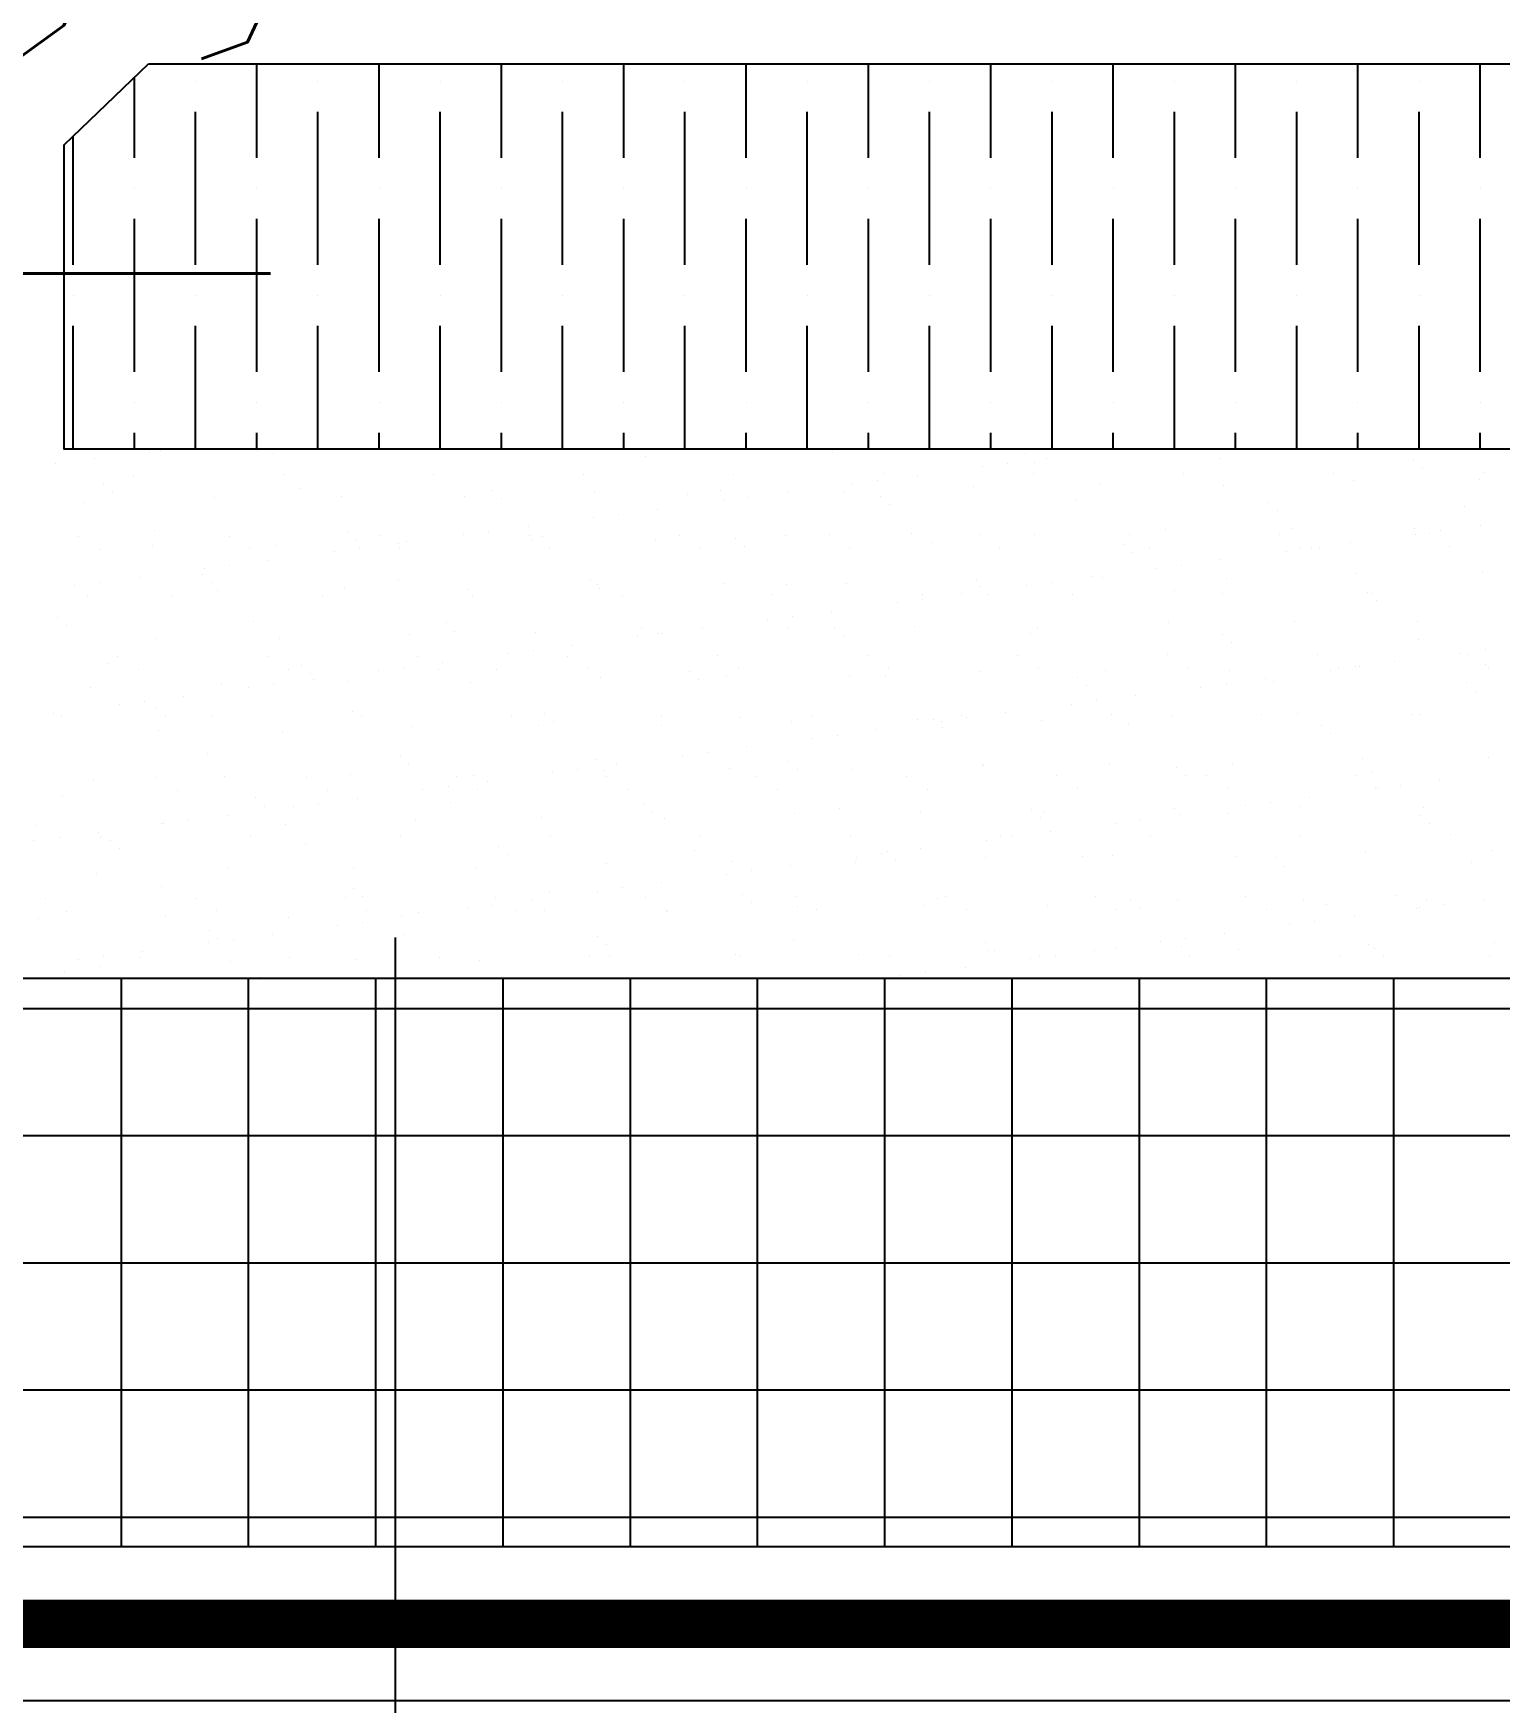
# Model space of a CAD drawing. Header units: centimetres. Extents: x -5119 to 2082, y -6603 to -947.
# Drawn here: x 757.7 to 818.6, y -3478.3 to -3409.1 of the extents above; entities that cross this region are included whole.
import ezdxf

# ---------------------------------------------------------------- set-up
doc = ezdxf.new("R2010")
doc.units = ezdxf.units.CM
doc.header["$LTSCALE"] = 100
doc.header["$MEASUREMENT"] = 0
for name, color, linetype in [('A807-Details-Railing and Cat ladder$0$A-FIN', 3, 'Continuous'), ('A807-Details-Railing and Cat ladder$0$A-HATCH-14', 14, 'Continuous'), ('A807-Details-Railing and Cat ladder$0$A-HATH-CONC', 253, 'Continuous'), ('A807-Details-Railing and Cat ladder$0$A-LITE2', 23, 'Continuous'), ('A807-Details-Railing and Cat ladder$0$A-WATERPROOFING', 7, 'Continuous')]:
    doc.layers.add(name, color=color, linetype=linetype)
doc.styles.add('A807-Details-Railing and Cat ladder$0$ARIAL', font='arial.ttf', dxfattribs={"width": 0.9})
doc.styles.add('A807-Details-Railing and Cat ladder$0$DIM1', font='simplex.shx', dxfattribs={"width": 0.8})
doc.dimstyles.new('A807-Details-Railing and Cat ladder$0$A-20-DIM-INT', dxfattribs={"dimscale": 20, "dimtxt": 2.5, "dimasz": 0.2, "dimexe": 1, "dimexo": 1, "dimgap": 1, "dimtad": 1, "dimlfac": 0.001, "dimdsep": 46, "dimtxsty": 'A807-Details-Railing and Cat ladder$0$ARIAL', "dimblk": 'A807-Details-Railing and Cat ladder$0$_ARCHTICK', "dimcen": 0.025, "dimclrd": 8, "dimclre": 8, "dimclrt": 7, "dimazin": 2, "dimtfac": 1, "dimtix": 1, "dimtmove": 2, "dimatfit": 3, "dimfxl": 1, "dimtolj": 1, "dimtzin": 0, "dimlwd": -1, "dimlwe": -1, "dimarcsym": 0})

# ---------------------------------------------------------------- blocks, each defined once
blk = doc.blocks.new('A807-Details-Railing and Cat ladder$0$_ARCHTICK')
at = {"color": 0, "linetype": 'ByBlock', "const_width": 0.15}
blk.add_lwpolyline([(-0.5, -0.5), (0.5, 0.5)], dxfattribs=at)
blk = doc.blocks.new('*D24')
at = {"layer": 'A807-Details-Railing and Cat ladder$0$A-HATH-CONC', "color": 8, "ltscale": 0.8, "transparency": 16777216}
for p, q in [((792.714, -3306.479), (752.762, -3306.479)), ((772.762, -3306.479), (772.762, -3331.17)), ((772.762, -3506.241), (772.762, -3446.598)), ((792.714, -3506.241), (752.762, -3506.241))]:
    blk.add_line(p, q, dxfattribs=at)
at = {"layer": 'Defpoints', "color": 0, "ltscale": 0.8, "transparency": 16777216}
for p in [(772.762, -3306.479), (812.714, -3306.479), (812.714, -3506.241)]:
    blk.add_point(p, dxfattribs=at)
at = {"layer": 'A807-Details-Railing and Cat ladder$0$A-HATH-CONC', "color": 8, "ltscale": 0.8, "transparency": 16777216, "xscale": 4, "yscale": 4, "zscale": 4}
for p, rotation in [((772.762, -3306.479), 90), ((772.762, -3506.241), 270)]:
    blk.add_blockref('A807-Details-Railing and Cat ladder$0$_ARCHTICK', p, dxfattribs=dict(at, rotation=rotation))
at = {"layer": 'A807-Details-Railing and Cat ladder$0$A-HATH-CONC', "color": 7, "ltscale": 0.8, "transparency": 16777216, "insert": (757.58, -3388.884), "char_height": 20, "attachment_point": 5, "rotation": 90, "style": 'A807-Details-Railing and Cat ladder$0$DIM1'}
blk.add_mtext('\\A1;199.76', dxfattribs=at)

msp = doc.modelspace()

# ---------------------------------------------------------------- linework, layer by layer
at = {"layer": 'A807-Details-Railing and Cat ladder$0$A-FIN', "color": 3, "elevation": 0}
msp.add_lwpolyline([(762.517, -3410.355), (875.828, -3410.355), (879.322, -3413.715), (879.322, -3426.336), (759.023, -3426.336), (759.023, -3413.715)], close=True, dxfattribs=at)
at = {"layer": 'A807-Details-Railing and Cat ladder$0$A-HATCH-14', "linetype": 'Continuous'}
for p, q in [((767.008, -3414.249), (767.008, -3410.355)), ((772.082, -3414.249), (772.082, -3410.355)), ((777.156, -3414.249), (777.156, -3410.355)), ((782.23, -3414.249), (782.23, -3410.355)), ((787.304, -3414.249), (787.304, -3410.355)), ((792.378, -3414.249), (792.378, -3410.355)), ((797.452, -3414.249), (797.452, -3410.355)), ((802.526, -3414.249), (802.526, -3410.355)), ((807.6, -3414.249), (807.6, -3410.355)), ((812.674, -3414.249), (812.674, -3410.355)), ((817.748, -3414.249), (817.748, -3410.355)), ((761.934, -3414.249), (761.934, -3410.916)), ((764.471, -3411.078), (764.471, -3411.078)), ((769.545, -3411.078), (769.545, -3411.078)), ((774.619, -3411.078), (774.619, -3411.078)), ((779.693, -3411.078), (779.693, -3411.078)), ((784.767, -3411.078), (784.767, -3411.078)), ((789.841, -3411.078), (789.841, -3411.078)), ((794.915, -3411.078), (794.915, -3411.078)), ((799.989, -3411.078), (799.989, -3411.078)), ((805.063, -3411.078), (805.063, -3411.078)), ((810.137, -3411.078), (810.137, -3411.078)), ((815.211, -3411.078), (815.211, -3411.078)), ((764.471, -3418.689), (764.471, -3412.346)), ((769.545, -3418.689), (769.545, -3412.346)), ((774.619, -3418.689), (774.619, -3412.346)), ((779.693, -3418.689), (779.693, -3412.346)), ((784.767, -3418.689), (784.767, -3412.346)), ((789.841, -3418.689), (789.841, -3412.346)), ((794.915, -3418.689), (794.915, -3412.346)), ((799.989, -3418.689), (799.989, -3412.346)), ((805.063, -3418.689), (805.063, -3412.346)), ((810.137, -3418.689), (810.137, -3412.346)), ((815.211, -3418.689), (815.211, -3412.346)), ((759.397, -3418.689), (759.397, -3413.355)), ((761.934, -3415.517), (761.934, -3415.517)), ((767.008, -3415.517), (767.008, -3415.517)), ((772.082, -3415.517), (772.082, -3415.517)), ((777.156, -3415.517), (777.156, -3415.517)), ((782.23, -3415.517), (782.23, -3415.517)), ((787.304, -3415.517), (787.304, -3415.517)), ((792.378, -3415.517), (792.378, -3415.517)), ((797.452, -3415.517), (797.452, -3415.517)), ((802.526, -3415.517), (802.526, -3415.517)), ((807.6, -3415.517), (807.6, -3415.517)), ((812.674, -3415.517), (812.674, -3415.517)), ((817.748, -3415.517), (817.748, -3415.517)), ((761.934, -3423.128), (761.934, -3416.786)), ((767.008, -3423.128), (767.008, -3416.786)), ((772.082, -3423.128), (772.082, -3416.786)), ((777.156, -3423.128), (777.156, -3416.786)), ((782.23, -3423.128), (782.23, -3416.786)), ((787.304, -3423.128), (787.304, -3416.786)), ((792.378, -3423.128), (792.378, -3416.786)), ((797.452, -3423.128), (797.452, -3416.786)), ((802.526, -3423.128), (802.526, -3416.786)), ((807.6, -3423.128), (807.6, -3416.786)), ((812.674, -3423.128), (812.674, -3416.786)), ((817.748, -3423.128), (817.748, -3416.786)), ((759.397, -3419.957), (759.397, -3419.957)), ((764.471, -3419.957), (764.471, -3419.957)), ((769.545, -3419.957), (769.545, -3419.957)), ((774.619, -3419.957), (774.619, -3419.957)), ((779.693, -3419.957), (779.693, -3419.957)), ((784.767, -3419.957), (784.767, -3419.957)), ((789.841, -3419.957), (789.841, -3419.957)), ((794.915, -3419.957), (794.915, -3419.957)), ((799.989, -3419.957), (799.989, -3419.957)), ((805.063, -3419.957), (805.063, -3419.957)), ((810.137, -3419.957), (810.137, -3419.957)), ((815.211, -3419.957), (815.211, -3419.957)), ((759.397, -3426.336), (759.397, -3421.226)), ((764.471, -3426.336), (764.471, -3421.226)), ((769.545, -3426.336), (769.545, -3421.226)), ((774.619, -3426.336), (774.619, -3421.226)), ((779.693, -3426.336), (779.693, -3421.226)), ((784.767, -3426.336), (784.767, -3421.226)), ((789.841, -3426.336), (789.841, -3421.226)), ((794.915, -3426.336), (794.915, -3421.226)), ((799.989, -3426.336), (799.989, -3421.226)), ((805.063, -3426.336), (805.063, -3421.226)), ((810.137, -3426.336), (810.137, -3421.226)), ((815.211, -3426.336), (815.211, -3421.226)), ((761.934, -3424.397), (761.934, -3424.397)), ((767.008, -3424.397), (767.008, -3424.397)), ((772.082, -3424.397), (772.082, -3424.397)), ((777.156, -3424.397), (777.156, -3424.397)), ((782.23, -3424.397), (782.23, -3424.397)), ((787.304, -3424.397), (787.304, -3424.397)), ((792.378, -3424.397), (792.378, -3424.397)), ((797.452, -3424.397), (797.452, -3424.397)), ((802.526, -3424.397), (802.526, -3424.397)), ((807.6, -3424.397), (807.6, -3424.397)), ((812.674, -3424.397), (812.674, -3424.397)), ((817.748, -3424.397), (817.748, -3424.397)), ((761.934, -3426.336), (761.934, -3425.665)), ((767.008, -3426.336), (767.008, -3425.665)), ((772.082, -3426.336), (772.082, -3425.665)), ((777.156, -3426.336), (777.156, -3425.665)), ((782.23, -3426.336), (782.23, -3425.665)), ((787.304, -3426.336), (787.304, -3425.665)), ((792.378, -3426.336), (792.378, -3425.665)), ((797.452, -3426.336), (797.452, -3425.665)), ((802.526, -3426.336), (802.526, -3425.665)), ((807.6, -3426.336), (807.6, -3425.665)), ((812.674, -3426.336), (812.674, -3425.665)), ((817.748, -3426.336), (817.748, -3425.665))]:
    msp.add_line(p, q, dxfattribs=at)
at = {"layer": 'A807-Details-Railing and Cat ladder$0$A-HATCH-14', "color": 8, "linetype": 'Continuous'}
for p, q in [((760.287, -3426.739), (760.287, -3426.739)), ((762.576, -3426.484), (762.576, -3426.484)), ((763.001, -3426.382), (763.001, -3426.382)), ((767.041, -3426.386), (767.041, -3426.386)), ((767.686, -3426.509), (767.686, -3426.509)), ((783.145, -3426.631), (783.145, -3426.631)), ((790.888, -3426.47), (790.888, -3426.47)), ((798.882, -3426.539), (798.882, -3426.539)), ((799.769, -3426.713), (799.769, -3426.713)), ((802.482, -3426.356), (802.482, -3426.356)), ((806.993, -3426.715), (806.993, -3426.715)), ((814.986, -3426.784), (814.986, -3426.784)), ((758.663, -3426.953), (758.663, -3426.953)), ((761.901, -3427.425), (761.901, -3427.425)), ((768.122, -3427.413), (768.122, -3427.413)), ((774.343, -3427.402), (774.343, -3427.402)), ((780.563, -3427.391), (780.563, -3427.391)), ((786.784, -3427.379), (786.784, -3427.379)), ((793.005, -3427.368), (793.005, -3427.368)), ((794.392, -3427.421), (794.392, -3427.421)), ((797.105, -3427.064), (797.105, -3427.064)), ((798.145, -3426.927), (798.145, -3426.927)), ((799.226, -3427.357), (799.226, -3427.357)), ((799.25, -3426.876), (799.25, -3426.876)), ((805.447, -3427.346), (805.447, -3427.346)), ((811.668, -3427.334), (811.668, -3427.334)), ((815.355, -3427.122), (815.355, -3427.122)), ((817.889, -3427.323), (817.889, -3427.323)), ((760.668, -3427.802), (760.668, -3427.802)), ((761.036, -3428.139), (761.036, -3428.139)), ((768.779, -3427.978), (768.779, -3427.978)), ((776.772, -3428.047), (776.772, -3428.047)), ((781.012, -3428.121), (781.012, -3428.121)), ((786.241, -3428.054), (786.241, -3428.054)), ((789.015, -3428.129), (789.015, -3428.129)), ((791.351, -3428.079), (791.351, -3428.079)), ((791.728, -3427.772), (791.728, -3427.772)), ((792.768, -3427.635), (792.768, -3427.635)), ((796.746, -3427.884), (796.746, -3427.884)), ((801.975, -3427.818), (801.975, -3427.818)), ((807.085, -3427.842), (807.085, -3427.842)), ((812.481, -3427.648), (812.481, -3427.648)), ((817.71, -3427.581), (817.71, -3427.581)), ((759.882, -3428.552), (759.882, -3428.552)), ((765.278, -3428.357), (765.278, -3428.357)), ((770.506, -3428.291), (770.506, -3428.291)), ((775.617, -3428.315), (775.617, -3428.315)), ((777.14, -3428.384), (777.14, -3428.384)), ((783.638, -3428.837), (783.638, -3428.837)), ((784.883, -3428.223), (784.883, -3428.223)), ((786.351, -3428.48), (786.351, -3428.48)), ((787.391, -3428.343), (787.391, -3428.343)), ((792.877, -3428.292), (792.877, -3428.292)), ((793.245, -3428.63), (793.245, -3428.63)), ((800.988, -3428.469), (800.988, -3428.469)), ((808.981, -3428.537), (808.981, -3428.537)), ((817.093, -3428.714), (817.093, -3428.714)), ((778.261, -3429.545), (778.261, -3429.545)), ((780.974, -3429.188), (780.974, -3429.188)), ((782.014, -3429.051), (782.014, -3429.051)), ((809.35, -3428.875), (809.35, -3428.875)), ((817.742, -3429.519), (817.742, -3429.519)), ((759.639, -3429.958), (759.639, -3429.958)), ((762.774, -3429.731), (762.774, -3429.731)), ((765.86, -3429.947), (765.86, -3429.947)), ((770.767, -3429.8), (770.767, -3429.8)), ((771.135, -3430.137), (771.135, -3430.137)), ((772.081, -3429.936), (772.081, -3429.936)), ((772.883, -3430.253), (772.883, -3430.253)), ((773.208, -3430.164), (773.208, -3430.164)), ((775.597, -3429.896), (775.597, -3429.896)), ((776.637, -3429.759), (776.637, -3429.759)), ((778.302, -3429.924), (778.302, -3429.924)), ((778.437, -3430.097), (778.437, -3430.097)), ((778.878, -3429.977), (778.878, -3429.977)), ((783.547, -3430.121), (783.547, -3430.121)), ((784.523, -3429.913), (784.523, -3429.913)), ((786.872, -3430.045), (786.872, -3430.045)), ((788.942, -3429.927), (788.942, -3429.927)), ((790.744, -3429.902), (790.744, -3429.902)), ((794.171, -3429.86), (794.171, -3429.86)), ((794.983, -3430.222), (794.983, -3430.222)), ((796.964, -3429.89), (796.964, -3429.89)), ((799.281, -3429.885), (799.281, -3429.885)), ((803.185, -3429.879), (803.185, -3429.879)), ((804.676, -3429.69), (804.676, -3429.69)), ((809.406, -3429.868), (809.406, -3429.868)), ((809.905, -3429.624), (809.905, -3429.624)), ((812.365, -3430.227), (812.365, -3430.227)), ((815.016, -3429.648), (815.016, -3429.648)), ((815.079, -3429.87), (815.079, -3429.87)), ((815.627, -3429.857), (815.627, -3429.857)), ((816.118, -3429.733), (816.118, -3429.733)), ((760.481, -3430.495), (760.481, -3430.495)), ((762.702, -3430.333), (762.702, -3430.333)), ((766.702, -3430.484), (766.702, -3430.484)), ((767.812, -3430.358), (767.812, -3430.358)), ((770.22, -3430.604), (770.22, -3430.604)), ((771.259, -3430.467), (771.259, -3430.467)), ((772.923, -3430.472), (772.923, -3430.472)), ((779.144, -3430.461), (779.144, -3430.461)), ((785.365, -3430.45), (785.365, -3430.45)), ((787.24, -3430.383), (787.24, -3430.383)), ((791.586, -3430.438), (791.586, -3430.438)), ((797.807, -3430.427), (797.807, -3430.427)), ((802.976, -3430.291), (802.976, -3430.291)), ((803.344, -3430.628), (803.344, -3430.628)), ((804.028, -3430.416), (804.028, -3430.416)), ((806.988, -3430.935), (806.988, -3430.935)), ((809.701, -3430.578), (809.701, -3430.578)), ((810.249, -3430.405), (810.249, -3430.405)), ((810.741, -3430.441), (810.741, -3430.441)), ((811.087, -3430.467), (811.087, -3430.467)), ((816.469, -3430.393), (816.469, -3430.393)), ((764.762, -3431.553), (764.762, -3431.553)), ((764.842, -3431.311), (764.842, -3431.311)), ((765.882, -3431.175), (765.882, -3431.175)), ((767.506, -3430.961), (767.506, -3430.961)), ((804.324, -3431.286), (804.324, -3431.286)), ((805.364, -3431.149), (805.364, -3431.149)), ((812.607, -3431.497), (812.607, -3431.497)), ((817.836, -3431.43), (817.836, -3431.43)), ((759.465, -3432.019), (759.465, -3432.019)), ((760.505, -3431.883), (760.505, -3431.883)), ((762.129, -3431.669), (762.129, -3431.669)), ((765.13, -3431.891), (765.13, -3431.891)), ((765.403, -3432.206), (765.403, -3432.206)), ((770.632, -3432.14), (770.632, -3432.14)), ((772.873, -3431.73), (772.873, -3431.73)), ((775.742, -3432.164), (775.742, -3432.164)), ((780.867, -3431.799), (780.867, -3431.799)), ((781.138, -3431.97), (781.138, -3431.97)), ((781.235, -3432.136), (781.235, -3432.136)), ((786.367, -3431.903), (786.367, -3431.903)), ((788.978, -3431.975), (788.978, -3431.975)), ((791.477, -3431.928), (791.477, -3431.928)), ((796.872, -3431.733), (796.872, -3431.733)), ((796.971, -3432.044), (796.971, -3432.044)), ((798.947, -3431.994), (798.947, -3431.994)), ((799.987, -3431.857), (799.987, -3431.857)), ((801.611, -3431.643), (801.611, -3431.643)), ((802.101, -3431.667), (802.101, -3431.667)), ((805.082, -3432.221), (805.082, -3432.221)), ((807.211, -3431.691), (807.211, -3431.691)), ((813.076, -3432.289), (813.076, -3432.289)), ((760.008, -3432.401), (760.008, -3432.401)), ((763.514, -3432.427), (763.514, -3432.427)), ((769.735, -3432.416), (769.735, -3432.416)), ((775.956, -3432.404), (775.956, -3432.404)), ((782.177, -3432.393), (782.177, -3432.393)), ((788.398, -3432.382), (788.398, -3432.382)), ((793.57, -3432.702), (793.57, -3432.702)), ((794.61, -3432.565), (794.61, -3432.565)), ((794.618, -3432.37), (794.618, -3432.37)), ((796.234, -3432.351), (796.234, -3432.351)), ((797.339, -3432.381), (797.339, -3432.381)), ((800.839, -3432.359), (800.839, -3432.359)), ((807.06, -3432.348), (807.06, -3432.348)), ((813.281, -3432.337), (813.281, -3432.337)), ((813.444, -3432.627), (813.444, -3432.627)), ((758.757, -3433.307), (758.757, -3433.307)), ((759.125, -3433.644), (759.125, -3433.644)), ((766.868, -3433.483), (766.868, -3433.483)), ((774.861, -3433.552), (774.861, -3433.552)), ((788.193, -3433.41), (788.193, -3433.41)), ((789.233, -3433.273), (789.233, -3433.273)), ((790.857, -3433.059), (790.857, -3433.059)), ((794.297, -3433.709), (794.297, -3433.709)), ((804.802, -3433.54), (804.802, -3433.54)), ((810.031, -3433.473), (810.031, -3433.473)), ((815.141, -3433.497), (815.141, -3433.497)), ((762.828, -3434.183), (762.828, -3434.183)), ((767.938, -3434.207), (767.938, -3434.207)), ((773.333, -3434.013), (773.333, -3434.013)), ((775.23, -3433.889), (775.23, -3433.889)), ((778.562, -3433.946), (778.562, -3433.946)), ((782.816, -3434.117), (782.816, -3434.117)), ((782.973, -3433.729), (782.973, -3433.729)), ((783.673, -3433.97), (783.673, -3433.97)), ((783.855, -3433.981), (783.855, -3433.981)), ((785.479, -3433.767), (785.479, -3433.767)), ((789.068, -3433.776), (789.068, -3433.776)), ((790.966, -3433.797), (790.966, -3433.797)), ((791.334, -3434.135), (791.334, -3434.135)), ((799.077, -3433.974), (799.077, -3433.974)), ((799.407, -3433.734), (799.407, -3433.734)), ((807.071, -3434.042), (807.071, -3434.042)), ((807.439, -3434.38), (807.439, -3434.38)), ((815.182, -3434.219), (815.182, -3434.219)), ((761.252, -3434.961), (761.252, -3434.961)), ((767.473, -3434.949), (767.473, -3434.949)), ((773.694, -3434.938), (773.694, -3434.938)), ((777.439, -3434.825), (777.439, -3434.825)), ((778.478, -3434.688), (778.478, -3434.688)), ((779.915, -3434.927), (779.915, -3434.927)), ((780.102, -3434.475), (780.102, -3434.475)), ((786.136, -3434.915), (786.136, -3434.915)), ((792.357, -3434.904), (792.357, -3434.904)), ((798.578, -3434.893), (798.578, -3434.893)), ((804.799, -3434.881), (804.799, -3434.881)), ((811.019, -3434.87), (811.019, -3434.87)), ((816.92, -3434.8), (816.92, -3434.8)), ((817.24, -3434.859), (817.24, -3434.859)), ((817.96, -3434.663), (817.96, -3434.663)), ((760.863, -3435.237), (760.863, -3435.237)), ((762.095, -3435.497), (762.095, -3435.497)), ((768.316, -3435.486), (768.316, -3435.486)), ((768.856, -3435.305), (768.856, -3435.305)), ((769.225, -3435.643), (769.225, -3435.643)), ((772.061, -3435.533), (772.061, -3435.533)), ((773.101, -3435.396), (773.101, -3435.396)), ((774.537, -3435.475), (774.537, -3435.475)), ((774.725, -3435.183), (774.725, -3435.183)), ((776.968, -3435.482), (776.968, -3435.482)), ((780.757, -3435.463), (780.757, -3435.463)), ((784.961, -3435.55), (784.961, -3435.55)), ((786.493, -3435.752), (786.493, -3435.752)), ((786.978, -3435.452), (786.978, -3435.452)), ((791.603, -3435.777), (791.603, -3435.777)), ((793.072, -3435.727), (793.072, -3435.727)), ((793.199, -3435.441), (793.199, -3435.441)), ((796.998, -3435.582), (796.998, -3435.582)), ((799.42, -3435.429), (799.42, -3435.429)), ((801.066, -3435.796), (801.066, -3435.796)), ((802.227, -3435.516), (802.227, -3435.516)), ((805.641, -3435.418), (805.641, -3435.418)), ((807.337, -3435.54), (807.337, -3435.54)), ((811.543, -3435.508), (811.543, -3435.508)), ((811.862, -3435.407), (811.862, -3435.407)), ((812.583, -3435.371), (812.583, -3435.371)), ((812.732, -3435.346), (812.732, -3435.346)), ((814.207, -3435.157), (814.207, -3435.157)), ((817.961, -3435.279), (817.961, -3435.279)), ((818.083, -3435.395), (818.083, -3435.395)), ((760.134, -3436.25), (760.134, -3436.25)), ((765.529, -3436.055), (765.529, -3436.055)), ((766.684, -3436.241), (766.684, -3436.241)), ((767.724, -3436.104), (767.724, -3436.104)), ((769.348, -3435.89), (769.348, -3435.89)), ((770.758, -3435.989), (770.758, -3435.989)), ((775.868, -3436.013), (775.868, -3436.013)), ((781.264, -3435.819), (781.264, -3435.819)), ((785.329, -3435.888), (785.329, -3435.888)), ((801.434, -3436.133), (801.434, -3436.133)), ((806.166, -3436.215), (806.166, -3436.215)), ((807.206, -3436.079), (807.206, -3436.079)), ((808.83, -3435.865), (808.83, -3435.865)), ((809.177, -3435.972), (809.177, -3435.972)), ((817.17, -3436.041), (817.17, -3436.041)), ((817.538, -3436.378), (817.538, -3436.378)), ((761.307, -3436.949), (761.307, -3436.949)), ((762.347, -3436.812), (762.347, -3436.812)), ((762.851, -3437.058), (762.851, -3437.058)), ((763.971, -3436.598), (763.971, -3436.598)), ((800.789, -3436.923), (800.789, -3436.923)), ((801.829, -3436.786), (801.829, -3436.786)), ((803.453, -3436.573), (803.453, -3436.573)), ((758.594, -3437.306), (758.594, -3437.306)), ((758.907, -3437.441), (758.907, -3437.441)), ((763.219, -3437.396), (763.219, -3437.396)), ((765.127, -3437.429), (765.127, -3437.429)), ((770.962, -3437.235), (770.962, -3437.235)), ((771.348, -3437.418), (771.348, -3437.418)), ((773.459, -3437.862), (773.459, -3437.862)), ((777.569, -3437.407), (777.569, -3437.407)), ((778.688, -3437.795), (778.688, -3437.795)), ((778.956, -3437.304), (778.956, -3437.304)), ((779.324, -3437.641), (779.324, -3437.641)), ((783.79, -3437.395), (783.79, -3437.395)), ((783.798, -3437.82), (783.798, -3437.82)), ((787.067, -3437.48), (787.067, -3437.48)), ((789.194, -3437.625), (789.194, -3437.625)), ((790.011, -3437.384), (790.011, -3437.384)), ((794.423, -3437.558), (794.423, -3437.558)), ((795.06, -3437.549), (795.06, -3437.549)), ((795.412, -3437.631), (795.412, -3437.631)), ((796.232, -3437.373), (796.232, -3437.373)), ((796.452, -3437.494), (796.452, -3437.494)), ((798.076, -3437.281), (798.076, -3437.281)), ((799.533, -3437.583), (799.533, -3437.583)), ((802.453, -3437.361), (802.453, -3437.361)), ((803.172, -3437.726), (803.172, -3437.726)), ((804.928, -3437.389), (804.928, -3437.389)), ((808.674, -3437.35), (808.674, -3437.35)), ((810.157, -3437.322), (810.157, -3437.322)), ((811.165, -3437.794), (811.165, -3437.794)), ((814.894, -3437.339), (814.894, -3437.339)), ((815.267, -3437.346), (815.267, -3437.346)), ((762.954, -3438.032), (762.954, -3438.032)), ((768.064, -3438.056), (768.064, -3438.056)), ((790.035, -3438.339), (790.035, -3438.339)), ((791.074, -3438.202), (791.074, -3438.202)), ((792.698, -3437.988), (792.698, -3437.988)), ((795.429, -3437.886), (795.429, -3437.886)), ((811.533, -3438.132), (811.533, -3438.132)), ((764.957, -3438.988), (764.957, -3438.988)), ((772.951, -3439.057), (772.951, -3439.057)), ((781.062, -3439.234), (781.062, -3439.234)), ((784.657, -3439.047), (784.657, -3439.047)), ((785.697, -3438.91), (785.697, -3438.91)), ((787.321, -3438.696), (787.321, -3438.696)), ((812.858, -3439.195), (812.858, -3439.195)), ((818.087, -3439.128), (818.087, -3439.128)), ((765.655, -3439.905), (765.655, -3439.905)), ((770.884, -3439.838), (770.884, -3439.838)), ((773.319, -3439.394), (773.319, -3439.394)), ((775.308, -3439.94), (775.308, -3439.94)), ((775.994, -3439.862), (775.994, -3439.862)), ((779.28, -3439.755), (779.28, -3439.755)), ((780.32, -3439.618), (780.32, -3439.618)), ((781.389, -3439.668), (781.389, -3439.668)), ((781.528, -3439.929), (781.528, -3439.929)), ((781.944, -3439.404), (781.944, -3439.404)), ((786.618, -3439.601), (786.618, -3439.601)), ((787.749, -3439.918), (787.749, -3439.918)), ((789.055, -3439.302), (789.055, -3439.302)), ((789.424, -3439.64), (789.424, -3439.64)), ((791.728, -3439.626), (791.728, -3439.626)), ((793.97, -3439.906), (793.97, -3439.906)), ((797.124, -3439.431), (797.124, -3439.431)), ((797.167, -3439.479), (797.167, -3439.479)), ((800.191, -3439.895), (800.191, -3439.895)), ((802.353, -3439.365), (802.353, -3439.365)), ((805.16, -3439.548), (805.16, -3439.548)), ((805.528, -3439.885), (805.528, -3439.885)), ((806.412, -3439.884), (806.412, -3439.884)), ((807.463, -3439.389), (807.463, -3439.389)), ((812.633, -3439.872), (812.633, -3439.872)), ((813.271, -3439.724), (813.271, -3439.724)), ((760.26, -3440.099), (760.26, -3440.099)), ((762.866, -3439.963), (762.866, -3439.963)), ((763.708, -3440.499), (763.708, -3440.499)), ((769.087, -3439.952), (769.087, -3439.952)), ((769.929, -3440.488), (769.929, -3440.488)), ((773.903, -3440.463), (773.903, -3440.463)), ((774.943, -3440.326), (774.943, -3440.326)), ((776.15, -3440.477), (776.15, -3440.477)), ((776.567, -3440.112), (776.567, -3440.112)), ((782.371, -3440.466), (782.371, -3440.466)), ((788.592, -3440.454), (788.592, -3440.454)), ((794.813, -3440.443), (794.813, -3440.443)), ((801.033, -3440.432), (801.033, -3440.432)), ((807.254, -3440.42), (807.254, -3440.42)), ((813.385, -3440.437), (813.385, -3440.437)), ((813.475, -3440.409), (813.475, -3440.409)), ((814.425, -3440.3), (814.425, -3440.3)), ((816.049, -3440.086), (816.049, -3440.086)), ((758.952, -3440.742), (758.952, -3440.742)), ((766.946, -3440.81), (766.946, -3440.81)), ((767.314, -3441.148), (767.314, -3441.148)), ((768.526, -3441.171), (768.526, -3441.171)), ((769.566, -3441.034), (769.566, -3441.034)), ((771.19, -3440.82), (771.19, -3440.82)), ((775.057, -3440.987), (775.057, -3440.987)), ((783.05, -3441.056), (783.05, -3441.056)), ((791.161, -3441.232), (791.161, -3441.232)), ((799.155, -3441.301), (799.155, -3441.301)), ((805.054, -3441.238), (805.054, -3441.238)), ((808.008, -3441.145), (808.008, -3441.145)), ((809.048, -3441.008), (809.048, -3441.008)), ((810.283, -3441.171), (810.283, -3441.171)), ((810.672, -3440.794), (810.672, -3440.794)), ((815.393, -3441.195), (815.393, -3441.195)), ((757.851, -3441.947), (757.851, -3441.947)), ((763.08, -3441.881), (763.08, -3441.881)), ((763.149, -3441.879), (763.149, -3441.879)), ((764.189, -3441.742), (764.189, -3441.742)), ((765.813, -3441.528), (765.813, -3441.528)), ((768.19, -3441.905), (768.19, -3441.905)), ((773.585, -3441.711), (773.585, -3441.711)), ((778.814, -3441.644), (778.814, -3441.644)), ((783.418, -3441.393), (783.418, -3441.393)), ((783.924, -3441.669), (783.924, -3441.669)), ((789.32, -3441.474), (789.32, -3441.474)), ((794.549, -3441.408), (794.549, -3441.408)), ((799.523, -3441.638), (799.523, -3441.638)), ((799.659, -3441.432), (799.659, -3441.432)), ((802.631, -3441.853), (802.631, -3441.853)), ((803.67, -3441.716), (803.67, -3441.716)), ((805.295, -3441.502), (805.295, -3441.502)), ((807.266, -3441.477), (807.266, -3441.477)), ((815.259, -3441.546), (815.259, -3441.546)), ((815.628, -3441.884), (815.628, -3441.884)), ((757.772, -3442.587), (757.772, -3442.587)), ((758.812, -3442.45), (758.812, -3442.45)), ((760.436, -3442.236), (760.436, -3442.236)), ((760.52, -3442.443), (760.52, -3442.443)), ((760.941, -3442.564), (760.941, -3442.564)), ((766.741, -3442.431), (766.741, -3442.431)), ((772.962, -3442.42), (772.962, -3442.42)), ((779.183, -3442.409), (779.183, -3442.409)), ((785.403, -3442.398), (785.403, -3442.398)), ((791.624, -3442.386), (791.624, -3442.386)), ((797.254, -3442.561), (797.254, -3442.561)), ((797.845, -3442.375), (797.845, -3442.375)), ((798.293, -3442.424), (798.293, -3442.424)), ((799.917, -3442.21), (799.917, -3442.21)), ((804.066, -3442.364), (804.066, -3442.364)), ((810.287, -3442.352), (810.287, -3442.352)), ((816.508, -3442.341), (816.508, -3442.341)), ((761.309, -3442.901), (761.309, -3442.901)), ((769.052, -3442.74), (769.052, -3442.74)), ((777.045, -3442.809), (777.045, -3442.809)), ((777.413, -3443.146), (777.413, -3443.146)), ((785.156, -3442.985), (785.156, -3442.985)), ((791.876, -3443.269), (791.876, -3443.269)), ((792.916, -3443.132), (792.916, -3443.132)), ((793.15, -3443.054), (793.15, -3443.054)), ((793.518, -3443.391), (793.518, -3443.391)), ((794.54, -3442.918), (794.54, -3442.918)), ((797.25, -3443.28), (797.25, -3443.28)), ((801.261, -3443.231), (801.261, -3443.231)), ((802.479, -3443.214), (802.479, -3443.214)), ((807.589, -3443.238), (807.589, -3443.238)), ((809.254, -3443.299), (809.254, -3443.299)), ((812.984, -3443.044), (812.984, -3443.044)), ((818.213, -3442.977), (818.213, -3442.977)), ((760.385, -3443.948), (760.385, -3443.948)), ((765.781, -3443.754), (765.781, -3443.754)), ((771.01, -3443.687), (771.01, -3443.687)), ((776.12, -3443.711), (776.12, -3443.711)), ((781.515, -3443.517), (781.515, -3443.517)), ((786.499, -3443.977), (786.499, -3443.977)), ((786.744, -3443.45), (786.744, -3443.45)), ((787.539, -3443.84), (787.539, -3443.84)), ((789.163, -3443.626), (789.163, -3443.626)), ((791.854, -3443.475), (791.854, -3443.475)), ((809.623, -3443.637), (809.623, -3443.637)), ((817.366, -3443.476), (817.366, -3443.476)), ((763.047, -3444.493), (763.047, -3444.493)), ((771.04, -3444.562), (771.04, -3444.562)), ((779.151, -3444.739), (779.151, -3444.739)), ((781.122, -3444.685), (781.122, -3444.685)), ((782.162, -3444.548), (782.162, -3444.548)), ((783.786, -3444.334), (783.786, -3444.334)), ((758.258, -3444.976), (758.258, -3444.976)), ((764.479, -3444.965), (764.479, -3444.965)), ((770.7, -3444.954), (770.7, -3444.954)), ((771.408, -3444.899), (771.408, -3444.899)), ((771.542, -3445.49), (771.542, -3445.49)), ((775.745, -3445.393), (775.745, -3445.393)), ((776.785, -3445.256), (776.785, -3445.256)), ((776.921, -3444.942), (776.921, -3444.942)), ((777.763, -3445.479), (777.763, -3445.479)), ((778.409, -3445.042), (778.409, -3445.042)), ((783.142, -3444.931), (783.142, -3444.931)), ((783.984, -3445.468), (783.984, -3445.468)), ((787.145, -3444.807), (787.145, -3444.807)), ((787.513, -3445.145), (787.513, -3445.145)), ((789.363, -3444.92), (789.363, -3444.92)), ((789.445, -3445.323), (789.445, -3445.323)), ((790.205, -3445.457), (790.205, -3445.457)), ((794.674, -3445.257), (794.674, -3445.257)), ((795.256, -3444.984), (795.256, -3444.984)), ((795.584, -3444.909), (795.584, -3444.909)), ((796.426, -3445.445), (796.426, -3445.445)), ((799.784, -3445.281), (799.784, -3445.281)), ((801.804, -3444.897), (801.804, -3444.897)), ((802.647, -3445.434), (802.647, -3445.434)), ((803.249, -3445.053), (803.249, -3445.053)), ((803.617, -3445.39), (803.617, -3445.39)), ((805.18, -3445.087), (805.18, -3445.087)), ((808.025, -3444.886), (808.025, -3444.886)), ((808.868, -3445.423), (808.868, -3445.423)), ((810.409, -3445.02), (810.409, -3445.02)), ((811.36, -3445.229), (811.36, -3445.229)), ((814.246, -3444.875), (814.246, -3444.875)), ((815.089, -3445.411), (815.089, -3445.411)), ((815.227, -3445.367), (815.227, -3445.367)), ((815.519, -3445.045), (815.519, -3445.045)), ((816.267, -3445.23), (816.267, -3445.23)), ((817.891, -3445.016), (817.891, -3445.016)), ((757.977, -3445.796), (757.977, -3445.796)), ((759.101, -3445.513), (759.101, -3445.513)), ((763.206, -3445.73), (763.206, -3445.73)), ((765.321, -3445.502), (765.321, -3445.502)), ((768.316, -3445.754), (768.316, -3445.754)), ((770.368, -3446.101), (770.368, -3446.101)), ((771.408, -3445.964), (771.408, -3445.964)), ((773.032, -3445.75), (773.032, -3445.75)), ((773.711, -3445.56), (773.711, -3445.56)), ((778.94, -3445.493), (778.94, -3445.493)), ((784.05, -3445.518), (784.05, -3445.518)), ((809.85, -3446.075), (809.85, -3446.075)), ((810.889, -3445.938), (810.889, -3445.938)), ((812.513, -3445.724), (812.513, -3445.724)), ((764.991, -3446.808), (764.991, -3446.808)), ((765.035, -3446.315), (765.035, -3446.315)), ((765.403, -3446.653), (765.403, -3446.653)), ((766.03, -3446.672), (766.03, -3446.672)), ((767.655, -3446.458), (767.655, -3446.458)), ((773.146, -3446.492), (773.146, -3446.492)), ((781.139, -3446.561), (781.139, -3446.561)), ((789.251, -3446.737), (789.251, -3446.737)), ((797.244, -3446.806), (797.244, -3446.806)), ((804.473, -3446.783), (804.473, -3446.783)), ((805.512, -3446.646), (805.512, -3446.646)), ((807.136, -3446.432), (807.136, -3446.432)), ((818.339, -3446.826), (818.339, -3446.826)), ((759.614, -3447.516), (759.614, -3447.516)), ((760.653, -3447.379), (760.653, -3447.379)), ((762.133, -3447.445), (762.133, -3447.445)), ((762.277, -3447.166), (762.277, -3447.166)), ((768.354, -3447.434), (768.354, -3447.434)), ((771.136, -3447.536), (771.136, -3447.536)), ((774.575, -3447.422), (774.575, -3447.422)), ((776.246, -3447.56), (776.246, -3447.56)), ((780.796, -3447.411), (780.796, -3447.411)), ((781.508, -3446.898), (781.508, -3446.898)), ((781.641, -3447.366), (781.641, -3447.366)), ((786.87, -3447.299), (786.87, -3447.299)), ((787.017, -3447.4), (787.017, -3447.4)), ((791.98, -3447.324), (791.98, -3447.324)), ((793.238, -3447.388), (793.238, -3447.388)), ((797.376, -3447.13), (797.376, -3447.13)), ((797.612, -3447.143), (797.612, -3447.143)), ((799.095, -3447.491), (799.095, -3447.491)), ((799.458, -3447.377), (799.458, -3447.377)), ((800.135, -3447.354), (800.135, -3447.354)), ((801.759, -3447.14), (801.759, -3447.14)), ((802.604, -3447.063), (802.604, -3447.063)), ((805.355, -3446.983), (805.355, -3446.983)), ((805.679, -3447.366), (805.679, -3447.366)), ((807.715, -3447.087), (807.715, -3447.087)), ((811.9, -3447.355), (811.9, -3447.355)), ((813.11, -3446.893), (813.11, -3446.893)), ((813.349, -3447.051), (813.349, -3447.051)), ((813.717, -3447.389), (813.717, -3447.389)), ((818.121, -3447.343), (818.121, -3447.343)), ((759.03, -3448.069), (759.03, -3448.069)), ((760.511, -3447.797), (760.511, -3447.797)), ((765.907, -3447.603), (765.907, -3447.603)), ((767.141, -3448.245), (767.141, -3448.245)), ((793.718, -3448.199), (793.718, -3448.199)), ((794.758, -3448.062), (794.758, -3448.062)), ((796.382, -3447.848), (796.382, -3447.848))]:
    msp.add_line(p, q, dxfattribs=at)
at = {"layer": 'A807-Details-Railing and Cat ladder$0$A-LITE2'}
msp.add_line((891.792, -3448.31), (501.989, -3448.31), dxfattribs=at)
for points in [[(900.182, -3386.384), (900.182, -3459.497), (881.405, -3478.275), (501.989, -3478.275)], [(893.79, -3386.384), (893.79, -3456.849), (878.757, -3471.882), (501.989, -3471.882)]]:
    msp.add_lwpolyline(points, dxfattribs=at)
at = {"layer": 'A807-Details-Railing and Cat ladder$0$A-WATERPROOFING', "color": 251, "linetype": 'Continuous', "ltscale": 0.5}
for p, q in [((761.395, -3471.882), (761.395, -3448.31)), ((766.672, -3471.882), (766.672, -3448.31)), ((771.949, -3471.882), (771.949, -3448.31)), ((777.226, -3471.882), (777.226, -3448.31)), ((782.503, -3471.882), (782.503, -3448.31)), ((787.78, -3471.882), (787.78, -3448.31)), ((793.058, -3471.882), (793.058, -3448.31)), ((798.335, -3471.882), (798.335, -3448.31)), ((803.612, -3471.882), (803.612, -3448.31)), ((808.889, -3471.882), (808.889, -3448.31)), ((814.166, -3471.882), (814.166, -3448.31)), ((501.989, -3449.542), (893.79, -3449.542)), ((501.989, -3454.819), (893.79, -3454.819)), ((501.989, -3460.096), (890.543, -3460.096)), ((501.989, -3465.373), (885.266, -3465.373)), ((501.989, -3470.65), (879.988, -3470.65))]:
    msp.add_line(p, q, dxfattribs=at)
at = {"layer": 'A807-Details-Railing and Cat ladder$0$A-WATERPROOFING', "linetype": 'Continuous', "ltscale": 100}
msp.add_line((901.381, -3478.275), (693.444, -3478.275), dxfattribs=at)
at = {"layer": 'A807-Details-Railing and Cat ladder$0$A-WATERPROOFING', "ltscale": 100, "const_width": 1.998}
msp.add_lwpolyline([(896.986, -3386.384), (896.986, -3458.173), (880.081, -3475.078), (501.989, -3475.078)], dxfattribs=at)

# ---------------------------------------------------------------- dimensions: what is measured, and where the dimension line sits
at = {"layer": 'A807-Details-Railing and Cat ladder$0$A-HATH-CONC', "ltscale": 0.8}
dim = msp.add_linear_dim(base=(772.762, -3306.479), p1=(812.714, -3506.241), p2=(812.714, -3306.479), angle=90, dimstyle='A807-Details-Railing and Cat ladder$0$A-20-DIM-INT', override={"dimtxt": 1, "dimlfac": 1, "dimtxsty": 'A807-Details-Railing and Cat ladder$0$DIM1'}, dxfattribs=at)
dim.commit()
dim.dimension.update_dxf_attribs({"geometry": '*D24', "text_midpoint": (757.58, -3388.884), "dimtype": 160})

doc.saveas('drawing.dxf')
